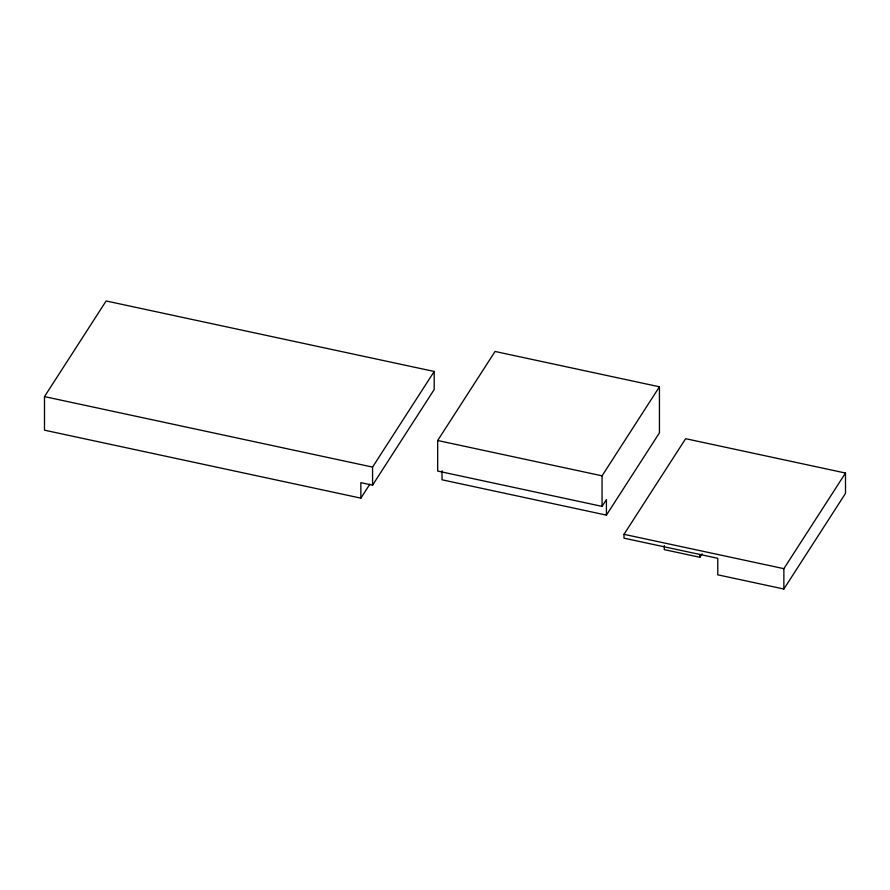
<?xml version="1.0" encoding="UTF-8"?>
<svg xmlns="http://www.w3.org/2000/svg" width="890" height="890" viewBox="0 0 890 890"><rect width="100%" height="100%" fill="white"/><g stroke="black" fill="none" stroke-linecap="round" stroke-linejoin="round"><path stroke-width="1.33" d="M44.5 396.606L106.133 300.976L434.198 371.464L434.198 389.531L372.565 485.161L360.862 482.647L360.862 498.144L44.5 430.182L44.5 396.606L372.565 467.094L434.198 371.464M360.862 498.144L369.884 484.149M606.413 515.121L606.413 499.613L602.063 506.377L437.68 471.055L437.68 440.505L495.062 351.472L659.446 386.794L659.446 432.84L606.413 515.121L442.03 479.799L442.03 470.754M602.063 506.377L602.063 475.827L659.446 386.794M624.001 534.323L685.645 438.692L845.5 473.035L845.5 493.394L783.868 589.024L717.774 574.818L717.774 558.308L624.001 538.161L624.001 534.323L783.868 568.666L845.5 473.035M664.274 545.503L664.274 549.631L699.84 557.274L702.077 553.814M437.68 440.505L602.063 475.827M783.868 568.666L783.868 589.024M699.84 554.526L699.84 557.274M372.565 467.094L372.565 485.161"/></g></svg>
